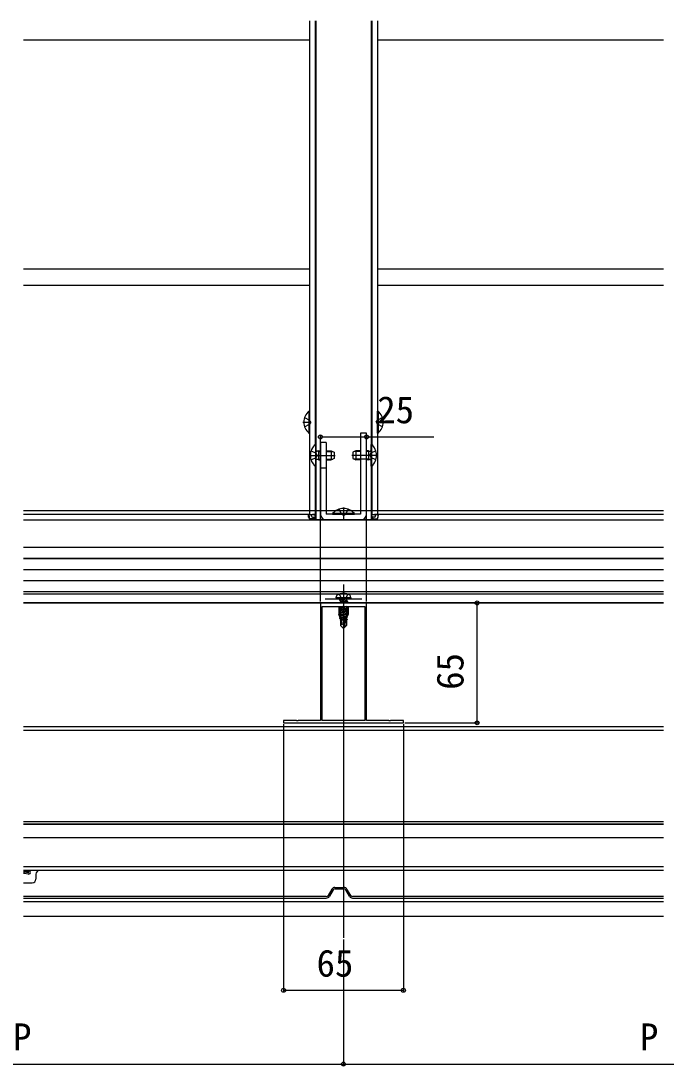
# Model space of a CAD drawing. Units: millimetres, scale not verified. Extents: x -875 to 875, y -1305 to 1297.
# Drawn here: x -80 to 270, y -1011 to -444 of the extents above; entities that cross this region are included whole.
import ezdxf
from ezdxf.enums import TextEntityAlignment as Align

# ---------------------------------------------------------------- set-up
doc = ezdxf.new("R2010")
doc.units = ezdxf.units.MM
doc.header["$LTSCALE"] = 8
for name, color, linetype in [('0-3_YKK_11', 7, 'Continuous'), ('0-4_YKK_12', 2, 'Continuous'), ('0-5_YKK_13', 4, 'Continuous'), ('0-6_YKK_D', 6, 'Continuous')]:
    doc.layers.add(name, color=color, linetype=linetype)
doc.styles.add('ＭＳ ゴシック', font='')
doc.styles.get('ＭＳ ゴシック').set_extended_font_data('MS Gothic')

msp = doc.modelspace()

# ---------------------------------------------------------------- linework, layer by layer
at = {"layer": '0-3_YKK_11'}
for points in [[(62.5, -824.701), (127.5, -824.701), (127.5, -823.501), (120.458, -823.501), (120.275, -823.621), (119.725, -823.621), (119.542, -823.501), (107.5, -823.501), (107.5, -759.701), (95.458, -759.701), (95.275, -759.821), (94.725, -759.821), (94.542, -759.701), (82.5, -759.701), (82.5, -823.501), (70.458, -823.501), (70.275, -823.621), (69.725, -823.621), (69.542, -823.501), (62.5, -823.501)], [(106.5, -761.701), (106.5, -823.501), (83.5, -823.501), (83.5, -761.701)]]:
    msp.add_lwpolyline(points, close=True, dxfattribs=at)
at = {"layer": '0-4_YKK_12'}
for p, q in [((76.5, -444.2), (76.5, -711.7)), ((79.7, -444.2), (79.7, -673.844)), ((80, -444.2), (80, -714.7)), ((110, -444.2), (110, -714.7)), ((110.3, -444.2), (110.3, -673.844)), ((113.5, -444.2), (113.5, -711.7)), ((76.5, -454.7), (-78.5, -454.7)), ((268.5, -454.7), (113.5, -454.7)), ((76.5, -578.7), (-78.5, -578.7)), ((268.5, -578.7), (113.5, -578.7)), ((76.5, -587.7), (-78.5, -587.7)), ((268.5, -587.7), (113.5, -587.7)), ((79.7, -685.556), (79.7, -711.7)), ((110.3, -685.556), (110.3, -711.7)), ((268.5, -709.7), (-78.5, -709.7)), ((76.5, -711.7), (-78.5, -711.7)), ((76.5, -711.7), (80, -711.7)), ((110, -711.7), (113.5, -711.7)), ((268.5, -711.7), (113.5, -711.7)), ((-78.5, -714.7), (268.5, -714.7)), ((110, -714.7), (80, -714.7)), ((-78.5, -735.7), (268.5, -735.7)), ((95, -749.701), (95, -941.2)), ((-78.5, -754.7), (268.5, -754.7)), ((-78.5, -759.7), (268.5, -759.7)), ((-78.5, -826.7), (268.5, -826.7)), ((-78.5, -828.7), (268.5, -828.7)), ((-78.5, -878.1), (268.5, -878.1)), ((-78.5, -879.7), (268.5, -879.7)), ((268.5, -879.7), (-78.5, -879.7)), ((268.5, -887.129), (-78.5, -887.129)), ((268.5, -902.7), (-78.5, -902.7)), ((268.5, -904.7), (-78.5, -904.7)), ((268.5, -921.7), (-78.5, -921.7)), ((268.5, -929.7), (-78.5, -929.7))]:
    msp.add_line(p, q, dxfattribs=at)
at = {"layer": '0-5_YKK_13'}
for p, q in [((76.252, -655.8), (76.5, -655.8)), ((76.252, -655.8), (76.252, -667.6)), ((76.5, -667.6), (76.5, -655.8)), ((113.5, -667.6), (113.5, -655.8)), ((113.748, -655.8), (113.5, -655.8)), ((113.748, -655.8), (113.748, -667.6)), ((73, -661.7), (76.5, -661.7)), ((73.917, -659.2), (76.635, -660.555)), ((73.917, -664.2), (76.635, -662.845)), ((77.244, -661.7), (76.635, -660.555)), ((77.244, -661.7), (76.635, -662.845)), ((112.756, -661.7), (113.365, -660.555)), ((112.756, -661.7), (113.365, -662.845)), ((116.083, -659.2), (113.365, -660.555)), ((116.083, -664.2), (113.365, -662.845)), ((117, -661.7), (113.5, -661.7)), ((76.252, -667.6), (76.5, -667.6)), ((104.3, -667.7), (104.3, -711.5)), ((107.5, -667.7), (104.3, -667.7)), ((107.5, -711.5), (107.5, -667.7)), ((113.748, -667.6), (113.5, -667.6)), ((79.752, -673.8), (80, -673.8)), ((79.752, -673.8), (79.752, -685.6)), ((80, -685.6), (80, -673.8)), ((82.5, -672.7), (82.5, -711.5)), ((85.7, -672.7), (82.5, -672.7)), ((85.7, -672.7), (85.7, -711.5)), ((110, -685.6), (110, -673.8)), ((110.248, -673.8), (110, -673.8)), ((110.248, -673.8), (110.248, -685.6)), ((76.5, -679.7), (90.5, -679.7)), ((77.417, -677.2), (80.135, -678.555)), ((80.744, -679.7), (80.135, -678.555)), ((80.744, -679.7), (80.135, -680.845)), ((81.4, -677.633), (80.477, -677.44)), ((81.4, -677.2), (80.805, -677.416)), ((81.4, -677.2), (81.4, -682.2)), ((81.4, -677.2), (82.5, -677.2)), ((81.4, -677.633), (82.5, -677.633)), ((85.7, -677.2), (88.3, -677.2)), ((85.7, -677.633), (89.22, -677.633)), ((88.3, -677.2), (90, -678)), ((88.3, -677.2), (88.3, -682.2)), ((90, -678), (90, -681.4)), ((113.5, -679.7), (99.5, -679.7)), ((101.7, -677.2), (100, -678)), ((100, -678), (100, -681.4)), ((104.3, -677.633), (100.78, -677.633)), ((104.3, -677.2), (101.7, -677.2)), ((101.7, -677.2), (101.7, -682.2)), ((108.6, -677.2), (107.5, -677.2)), ((108.6, -677.633), (107.5, -677.633)), ((108.6, -677.2), (108.6, -682.2)), ((108.6, -677.2), (109.195, -677.416)), ((108.6, -677.633), (109.523, -677.44)), ((109.256, -679.7), (109.865, -678.555)), ((109.256, -679.7), (109.865, -680.845)), ((112.583, -677.2), (109.865, -678.555)), ((77.417, -682.2), (80.135, -680.845)), ((81.4, -681.767), (80.477, -681.96)), ((81.4, -682.2), (80.805, -681.984)), ((81.4, -681.767), (82.5, -681.767)), ((81.4, -682.2), (82.5, -682.2)), ((85.7, -681.767), (89.22, -681.767)), ((85.7, -682.2), (88.3, -682.2)), ((90, -681.4), (88.3, -682.2)), ((100, -681.4), (101.7, -682.2)), ((104.3, -681.767), (100.78, -681.767)), ((104.3, -682.2), (101.7, -682.2)), ((107.5, -681.7), (104.3, -681.7)), ((108.6, -681.767), (107.5, -681.767)), ((108.6, -682.2), (107.5, -682.2)), ((108.6, -681.767), (109.523, -681.96)), ((108.6, -682.2), (109.195, -681.984)), ((112.583, -682.2), (109.865, -680.845)), ((79.752, -685.6), (80, -685.6)), ((85.7, -686.7), (82.5, -686.7)), ((110.248, -685.6), (110, -685.6)), ((95, -708), (95, -714.7)), ((76.299, -711.7), (76.395, -713.261)), ((76.299, -711.7), (77.7, -711.7)), ((77.7, -712.7), (77.7, -711.7)), ((77.7, -711.7), (78.2, -711.7)), ((78.2, -713.2), (79.309, -713.2)), ((79.305, -713.261), (79.309, -713.2)), ((79.309, -713.2), (79.608, -713.2)), ((79.608, -713.2), (79.605, -713.261)), ((79.639, -712.7), (79.608, -713.2)), ((79.7, -711.7), (80, -711.7)), ((79.999, -711.7), (79.904, -713.261)), ((79.999, -711.7), (80, -711.7)), ((104.3, -711.5), (85.7, -711.5)), ((89.1, -711.252), (89.1, -711.5)), ((100.9, -711.252), (89.1, -711.252)), ((89.1, -711.5), (100.9, -711.5)), ((92.5, -708.917), (93.855, -711.635)), ((95, -712.244), (93.855, -711.635)), ((95, -712.244), (96.145, -711.635)), ((97.5, -708.917), (96.145, -711.635)), ((100.9, -711.252), (100.9, -711.5)), ((110.3, -711.7), (110, -711.7)), ((110.001, -711.7), (110, -711.7)), ((110.001, -711.7), (110.096, -713.261)), ((110.361, -712.7), (110.392, -713.2)), ((110.392, -713.2), (110.395, -713.261)), ((110.691, -713.2), (110.392, -713.2)), ((111.8, -713.2), (110.691, -713.2)), ((110.695, -713.261), (110.691, -713.2)), ((112.3, -711.7), (111.8, -711.7)), ((113.701, -711.7), (112.3, -711.7)), ((112.3, -712.7), (112.3, -711.7)), ((113.701, -711.7), (113.605, -713.261)), ((78.606, -714.2), (77.094, -714.2)), ((80, -714.2), (78.606, -714.2)), ((104.3, -714.7), (85.7, -714.7)), ((110, -714.2), (111.394, -714.2)), ((111.394, -714.2), (112.906, -714.2)), ((268.5, -729.701), (-78.5, -729.701)), ((268.5, -735.701), (-78.5, -735.701)), ((268.5, -741.701), (-78.5, -741.701)), ((268.5, -747.701), (-78.5, -747.701)), ((95, -753.501), (95, -774.401)), ((268.5, -753.701), (-78.5, -753.701)), ((85, -757.401), (105, -757.401)), ((91, -756.901), (91.141, -756.099)), ((99, -756.901), (91, -756.901)), ((91, -756.901), (91.088, -757.401)), ((98.912, -757.401), (91.088, -757.401)), ((92.9, -758.051), (96.5, -757.451)), ((96.5, -757.551), (92.9, -758.151)), ((92.9, -758.051), (93.45, -757.734)), ((92.9, -758.051), (92.9, -758.151)), ((92.9, -758.051), (92.9, -758.151)), ((92.9, -758.151), (93.45, -758.469)), ((92.9, -759.451), (97.1, -758.751)), ((97.1, -758.851), (92.9, -759.551)), ((92.9, -759.451), (93.45, -759.134)), ((96.5, -757.451), (93.45, -757.734)), ((93.45, -758.469), (96.5, -757.551)), ((93.45, -757.601), (93.45, -757.734)), ((96.55, -758.434), (93.45, -759.134)), ((93.45, -758.469), (93.45, -759.134)), ((96.55, -759.169), (94.192, -759.701)), ((96.5, -757.451), (96.5, -757.551)), ((96.55, -757.601), (96.55, -758.434)), ((97.1, -758.751), (96.55, -758.434)), ((97.1, -758.851), (96.55, -759.169)), ((96.55, -759.169), (96.55, -759.701)), ((97.1, -758.751), (97.1, -758.851)), ((99, -756.901), (98.859, -756.099)), ((99, -756.901), (98.912, -757.401)), ((268.5, -759.701), (-78.5, -759.701)), ((92.5, -761.701), (92.5, -766)), ((92.9, -759.451), (92.9, -759.551)), ((92.9, -759.551), (93.16, -759.701)), ((96.8, -761.701), (92.9, -762.351)), ((92.9, -762.251), (96.2, -761.701)), ((92.9, -762.251), (93.45, -761.934)), ((92.9, -762.251), (92.9, -762.351)), ((92.9, -762.351), (93.45, -762.669)), ((92.9, -763.651), (97.1, -762.951)), ((97.1, -763.051), (92.9, -763.751)), ((92.9, -763.651), (93.45, -763.334)), ((92.9, -763.651), (92.9, -763.751)), ((92.9, -763.751), (93.45, -764.069)), ((92.9, -765.051), (97.1, -764.351)), ((97.1, -764.451), (92.9, -765.151)), ((92.9, -765.051), (93.45, -764.734)), ((92.933, -761.701), (92.933, -762.232)), ((92.933, -762.37), (92.933, -763.632)), ((92.933, -763.77), (92.933, -765.032)), ((94.479, -761.701), (93.45, -761.934)), ((93.45, -761.701), (93.45, -761.934)), ((96.55, -762.634), (93.45, -763.334)), ((93.45, -762.669), (93.45, -763.334)), ((96.55, -764.034), (93.45, -764.734)), ((93.45, -764.069), (93.45, -764.734)), ((96.55, -761.969), (96.55, -762.634)), ((97.1, -762.951), (96.55, -762.634)), ((96.55, -763.369), (96.55, -764.034)), ((97.1, -764.351), (96.55, -764.034)), ((96.55, -764.769), (96.55, -765.434)), ((97.067, -761.701), (97.067, -762.932)), ((97.067, -763.07), (97.067, -764.332)), ((97.067, -764.47), (97.067, -765.732)), ((97.1, -762.951), (97.1, -763.051)), ((97.1, -764.351), (97.1, -764.451)), ((97.5, -761.701), (97.5, -766)), ((93.45, -766), (92.5, -766)), ((93.271, -767.637), (92.5, -766)), ((92.9, -765.051), (92.9, -765.151)), ((92.9, -765.151), (93.45, -765.469)), ((92.9, -766.451), (97.1, -765.751)), ((97.1, -765.851), (92.9, -766.551)), ((92.9, -766.451), (93.45, -766.134)), ((92.9, -766.451), (92.9, -766.551)), ((92.9, -766.551), (93.45, -766.869)), ((92.9, -767.851), (95.926, -767.347)), ((95.898, -767.452), (92.9, -767.951)), ((92.9, -767.851), (93.45, -767.534)), ((92.9, -767.851), (92.9, -767.951)), ((92.9, -767.951), (93.45, -768.269)), ((92.933, -765.17), (92.933, -766.432)), ((92.933, -766.57), (92.933, -766.92)), ((93.3, -769.001), (93.45, -768.934)), ((93.3, -769.001), (93.3, -771.851)), ((95.576, -769.001), (93.3, -769.001)), ((96.55, -765.434), (93.45, -766.134)), ((93.45, -765.469), (93.45, -766.134)), ((96.55, -766.834), (93.45, -767.534)), ((93.45, -766.869), (93.45, -767.534)), ((95.84, -767.729), (93.45, -768.269)), ((93.45, -768.269), (93.45, -768.934)), ((95.695, -768.427), (93.45, -768.934)), ((95.635, -768.719), (93.917, -769.001)), ((95.91, -767.395), (95, -771.78)), ((96.332, -767.279), (95.15, -772.977)), ((95.58, -768.985), (95.496, -769.001)), ((96.332, -767.279), (97.1, -767.151)), ((97.1, -767.251), (96.387, -767.37)), ((96.55, -768.234), (96.397, -768.268)), ((96.4, -767.45), (96.4, -771.727)), ((97, -768.494), (96.4, -768.593)), ((97, -768.709), (96.4, -768.826)), ((96.7, -769.001), (96.4, -769.001)), ((97.1, -765.751), (96.55, -765.434)), ((96.55, -766.169), (96.55, -766.834)), ((97.1, -767.151), (96.55, -766.834)), ((96.55, -767.569), (96.55, -768.234)), ((97, -768.494), (96.55, -768.234)), ((97, -768.709), (96.7, -768.882)), ((96.7, -768.882), (96.7, -771.851)), ((97.5, -766), (96.843, -766)), ((97.5, -766), (96.988, -767.087)), ((97, -768.494), (97, -768.709)), ((97.067, -765.87), (97.067, -766.92)), ((97.1, -765.751), (97.1, -765.851)), ((97.1, -767.151), (97.1, -767.251)), ((94.257, -771.048), (93.3, -771.851)), ((94.85, -773.401), (93.3, -771.851)), ((95, -771.78), (94.85, -773.401)), ((94.85, -773.401), (95.15, -773.401)), ((95, -771.78), (95, -773.401)), ((96.4, -771.727), (95.15, -772.977)), ((95.15, -773.401), (96.7, -771.851)), ((95.15, -772.977), (95.15, -773.401)), ((96.7, -771.851), (96.4, -771.727)), ((-75.82, -904.7), (-78.5, -904.7)), ((-78.5, -905.5), (-78.176, -905.5)), ((-75.82, -905.5), (-78.5, -905.5)), ((-78.246, -906.3), (-78.5, -906.3)), ((-75.994, -906.685), (-78.107, -906.312)), ((-78.037, -905.512), (-75.855, -905.897)), ((268.5, -904.7), (-69.82, -904.7)), ((-78.5, -911.4), (-73.82, -911.4)), ((-71.82, -906.7), (-71.82, -909.4)), ((88.705, -914.8), (86.685, -918.3)), ((89.398, -915.2), (87.377, -918.7)), ((90.264, -913.9), (95.336, -913.9)), ((90.264, -914.7), (95.336, -914.7)), ((98.223, -918.7), (96.202, -915.2)), ((98.915, -918.3), (96.895, -914.8)), ((85.645, -918.9), (-78.5, -918.9)), ((-78.5, -919.7), (85.645, -919.7)), ((268.5, -918.9), (99.955, -918.9)), ((99.955, -919.7), (268.5, -919.7))]:
    msp.add_line(p, q, dxfattribs=at)
for points in [[(76.095, -713.261), (76, -711.7), (76.299, -711.7)], [(79.639, -712.7), (79.7, -711.7), (78.2, -711.7)], [(110.361, -712.7), (110.3, -711.7), (111.8, -711.7)], [(113.905, -713.261), (114, -711.7), (113.701, -711.7)], [(92.7, -754.922), (93.855, -757.239), (95, -757.847)], [(97.3, -754.922), (96.145, -757.239), (95, -757.847)], [(97.013, -761.701), (96.55, -761.969), (93.45, -762.669)], [(97.1, -763.051), (96.55, -763.369), (93.45, -764.069)], [(97.1, -764.451), (96.55, -764.769), (93.45, -765.469)], [(97.1, -765.851), (96.55, -766.169), (93.45, -766.869)], [(95, -771.78), (94.257, -771.048), (94.1, -769.001)], [(97.1, -767.251), (96.55, -767.569), (96.4, -767.603)]]:
    msp.add_lwpolyline(points, dxfattribs=at)
for centre, radius, start, end in [((81.2, -661.7), 7.7, 129.98312, 230.01688), ((108.8, -661.7), 7.7, 309.98312, 50.01688), ((84.7, -679.7), 7.7, 129.98312, 230.01688), ((105.3, -679.7), 7.7, 309.98312, 50.01688), ((80.6, -676.852), 0.6, 180, 289.96957), ((109.4, -676.852), 0.6, 250.03043, 0), ((80.6, -682.548), 0.6, 70.03043, 180), ((109.4, -682.548), 0.6, 0, 109.96957), ((77.094, -713.2), 1, 183.5, 270), ((78.2, -712.7), 0.5, 180, 270), ((78.606, -713.2), 1, 270, 356.5), ((85.7, -711.5), 3.2, 180, 270), ((95, -716.2), 7.7, 39.98312, 140.01688), ((104.3, -711.5), 3.2, 270, 0), ((111.394, -713.2), 1, 183.5, 270), ((111.8, -712.7), 0.5, 270, 0), ((112.906, -713.2), 1, 270, 356.5), ((92.028, -756.255), 0.9, 122.05588, 170), ((95, -761.001), 6.5, 57.94412, 122.05588), ((93.25, -757.601), 0.2, 0, 90), ((96.75, -757.601), 0.2, 90, 180), ((97.972, -756.255), 0.9, 10, 57.94412), ((96.152, -767.45), 0.248, 0, 167.19096), ((-78.246, -907.1), 0.8, 80, 90), ((-78.176, -906.3), 0.8, 80, 90), ((-75.82, -905.7), 1, 260, 90), ((-75.82, -905.7), 0.2, 260, 90), ((-69.82, -906.7), 2, 90, 180), ((-73.82, -909.4), 2, 270, 0), ((90.264, -915.7), 1.8, 90, 150), ((90.264, -915.7), 1, 90, 150), ((95.336, -915.7), 1.8, 30, 90), ((95.336, -915.7), 1, 30, 90), ((85.645, -917.7), 1.2, 270, 330), ((85.645, -917.7), 2, 270, 330), ((99.955, -917.7), 2, 210, 270), ((99.955, -917.7), 1.2, 210, 270)]:
    msp.add_arc(centre, radius, start, end, dxfattribs=at)
for centre, major_axis, ratio, start_param, end_param in [((77.094, -713.2), (0, -1), 0.7, 4.7734755, 6.2831853), ((78.606, -713.2), (0, -1), 0.7, 6.2831853, 7.7928951), ((78.606, -713.2), (-1.3, 0), 0.769231, 1.5707963, 3.0805061), ((111.394, -713.2), (1.3, 0), 0.769231, 3.2026792, 4.712389), ((111.394, -713.2), (0, -1), 0.7, 4.7734755, 6.2831853), ((112.906, -713.2), (0, -1), 0.7, 0, 1.5097098)]:
    msp.add_ellipse(centre, major_axis=major_axis, ratio=ratio, start_param=start_param, end_param=end_param, dxfattribs=at)
at = {"layer": '0-6_YKK_D'}
for p, q in [((82.5, -759.001), (82.5, -668.7)), ((107.5, -759.001), (107.5, -668.7)), ((108.2, -759.701), (168.5, -759.701)), ((167.5, -824.701), (167.5, -759.701)), ((62.5, -825.401), (62.5, -970.7)), ((127.5, -825.401), (127.5, -970.7)), ((128.2, -824.701), (168.5, -824.701)), ((95, -942.2), (95, -1010.7)), ((95, -942.2), (95, -1010.7)), ((62.5, -969.7), (127.5, -969.7)), ((-245, -1009.7), (95, -1009.7)), ((95, -1009.7), (435, -1009.7))]:
    msp.add_line(p, q, dxfattribs=at)
msp.add_lwpolyline([(82.5, -669.7), (107.5, -669.7), (143.936, -669.7)], dxfattribs=at)
for centre in [(82.5, -669.7), (107.5, -669.7), (167.5, -759.701), (167.5, -824.701), (62.5, -969.7), (127.5, -969.7), (95, -1009.7), (95, -1009.7)]:
    msp.add_circle(centre, 1.075, dxfattribs=at)

# ---------------------------------------------------------------- texts
at = {"layer": '0-6_YKK_D', "style": 'ＭＳ ゴシック'}
for s, p in [('25', (113.323, -666.7)), ('65', (80.398, -966.7)), ('P', (-84.205, -1006.7)), ('P', (255.795, -1006.7))]:
    msp.add_text(s, height=14.66, dxfattribs=at).set_placement(p, align=Align.BOTTOM_LEFT)
msp.add_text('65', height=14.66, rotation=90, dxfattribs=at).set_placement((164.5, -806.804), align=Align.BOTTOM_LEFT)

doc.saveas('drawing.dxf')
